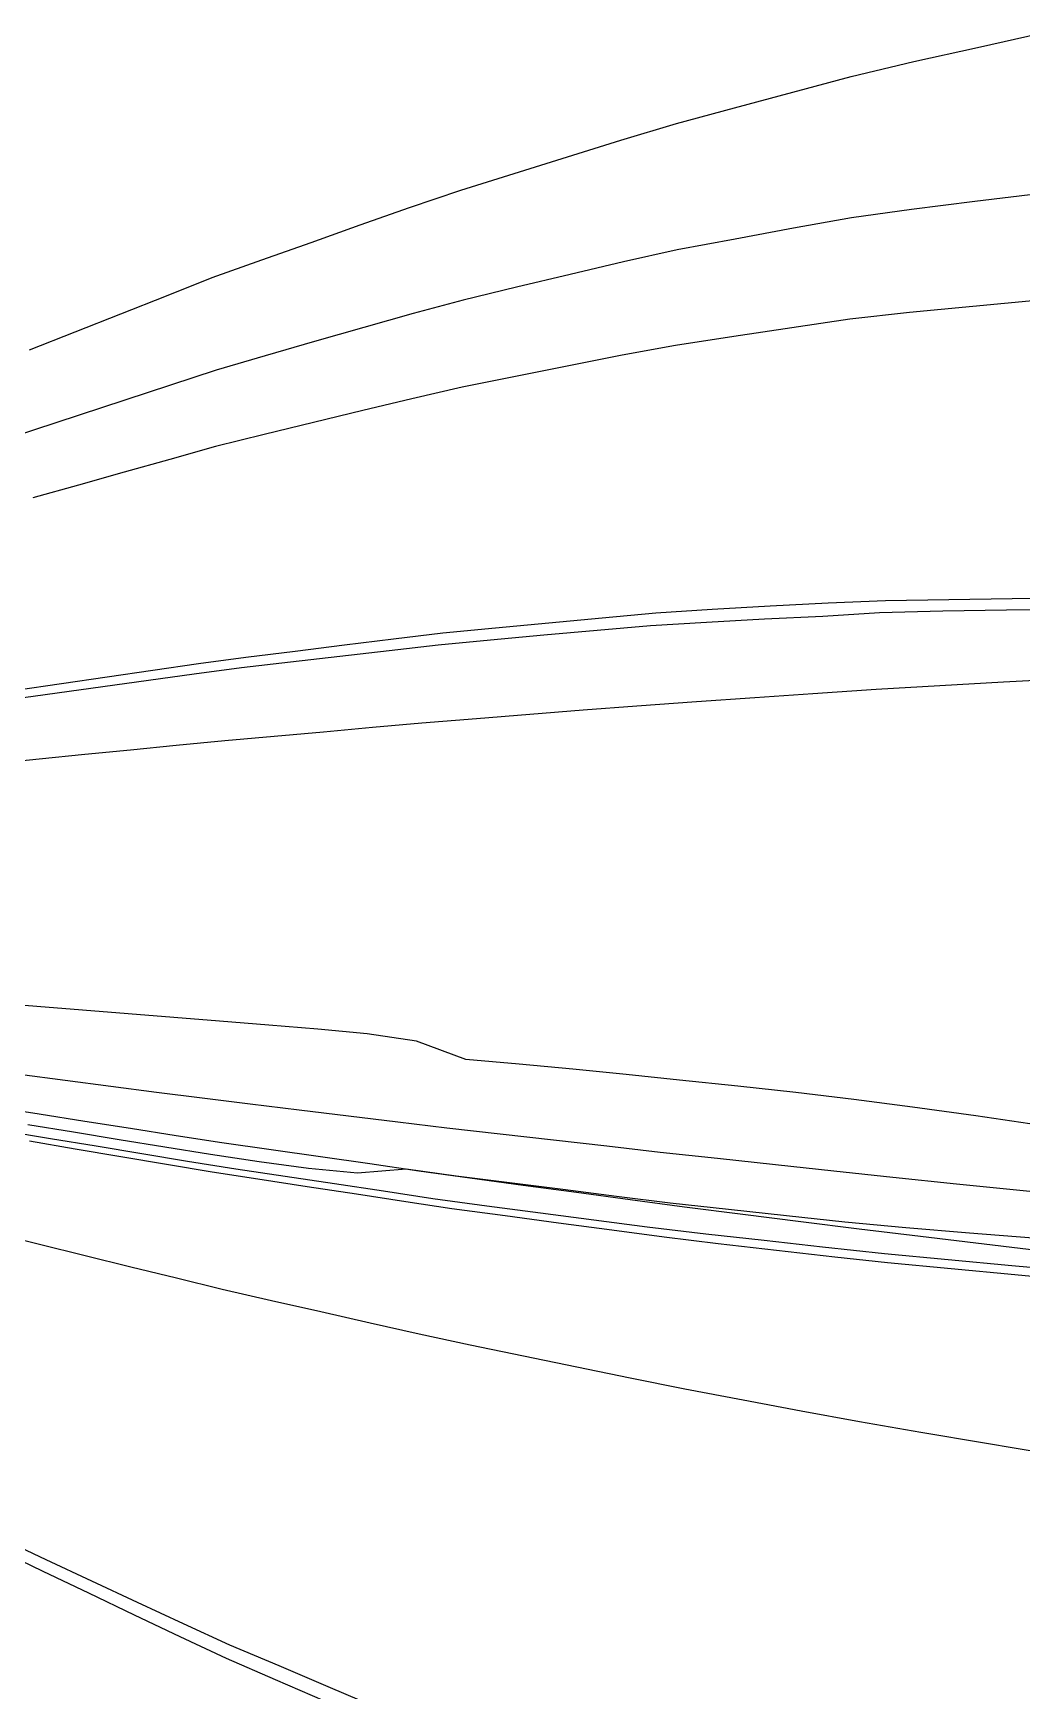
# Model space of a CAD drawing. Header units: metres. Extents: x -15 to 15, y -74.3 to -65.7.
# Drawn here: x -12.993 to -11.25, y -71.392 to -68.469 of the extents above; entities that cross this region are included whole.
import ezdxf

# ---------------------------------------------------------------- set-up
doc = ezdxf.new("R2010")
doc.units = ezdxf.units.M
doc.header["$MEASUREMENT"] = 0
doc.layers.add('Layer 01', color=12, linetype='Continuous', true_color=0xc80000)
doc.layers.add('Layer 02', color=192, linetype='Continuous', true_color=0x7d26cd)

msp = doc.modelspace()

# ---------------------------------------------------------------- linework, layer by layer
at = {"layer": 'Layer 01'}
for points in [[(-12.9993, -69.0272, 3.7487), (-12.9188, -68.9953, 3.8711), (-12.8383, -68.9634, 3.9936), (-12.7578, -68.9316, 4.1161), (-12.6773, -68.8998, 4.2386), (-12.5899, -68.8684, 4.3596), (-12.5031, -68.8376, 4.4779), (-12.4163, -68.8068, 4.5963), (-12.3295, -68.7761, 4.7147), (-12.2392, -68.7453, 4.8339), (-12.1451, -68.7159, 4.9468), (-12.0509, -68.6865, 5.0598), (-11.9567, -68.6572, 5.1728), (-11.859, -68.6278, 5.2864), (-11.7564, -68.6002, 5.3922), (-11.6538, -68.5727, 5.498), (-11.5511, -68.5452, 5.6039), (-11.4404, -68.5188, 5.7053), (-11.3282, -68.4937, 5.8016), (-11.216, -68.4687, 5.898)], [(-13.0627, -69.7564, 3.7637), (-12.9822, -69.7482, 3.8899), (-12.9017, -69.7402, 4.0162), (-12.8212, -69.7322, 4.1425), (-12.7406, -69.7243, 4.2688), (-12.6549, -69.7161, 4.4015), (-12.5681, -69.7082, 4.5234), (-12.4813, -69.7004, 4.6455), (-12.3945, -69.6926, 4.7675), (-12.3076, -69.6849, 4.8896), (-12.2114, -69.6769, 5.016), (-12.1172, -69.6694, 5.1324), (-12.0231, -69.6619, 5.2489), (-11.9289, -69.6545, 5.3654), (-11.8234, -69.6469, 5.4858), (-11.7208, -69.6398, 5.5949), (-11.6182, -69.6328, 5.704), (-11.5068, -69.6254, 5.821), (-11.3947, -69.6189, 5.9202), (-11.2825, -69.6126, 6.0195), (-11.1703, -69.6063, 6.1188)], [(-13.0428, -70.4042, 3.7816), (-12.9623, -70.4175, 3.9075), (-12.8818, -70.4307, 4.0333), (-12.8012, -70.444, 4.1591), (-12.7207, -70.4574, 4.285), (-12.6355, -70.4711, 4.4132), (-12.5487, -70.4841, 4.5348), (-12.4619, -70.4971, 4.6563), (-12.3751, -70.5102, 4.778), (-12.2882, -70.5233, 4.8995), (-12.193, -70.5364, 5.021), (-12.0988, -70.5487, 5.1371), (-12.0047, -70.5611, 5.2531), (-11.9105, -70.5736, 5.3692), (-11.8068, -70.5859, 5.4842), (-11.7042, -70.5969, 5.5929), (-11.6016, -70.6084, 5.7016), (-11.4921, -70.6204, 5.8135), (-11.38, -70.6308, 5.9124), (-11.2678, -70.6413, 6.0114), (-11.1487, -70.6523, 6.1137)], [(-12.9994, -70.422, 3.848), (-12.9189, -70.4356, 3.9739), (-12.8383, -70.4491, 4.0997), (-12.7578, -70.4627, 4.2255), (-12.6773, -70.4764, 4.3512), (-12.5967, -70.4887, 4.466), (-12.5099, -70.502, 4.5876), (-12.4231, -70.5153, 4.7091), (-12.3362, -70.5287, 4.8307), (-12.2551, -70.5408, 4.9429), (-12.1609, -70.5535, 5.0589), (-12.0667, -70.5661, 5.1749), (-11.9725, -70.5788, 5.291), (-11.8807, -70.5911, 5.4042), (-11.7852, -70.6026, 5.5052), (-11.6825, -70.6145, 5.6139), (-11.5799, -70.6263, 5.7226), (-11.4868, -70.6362, 5.8162), (-11.3746, -70.6469, 5.9152), (-11.2624, -70.6576, 6.0141), (-11.1644, -70.6667, 6.1005)]]:
    msp.add_polyline3d(points, dxfattribs=at)
at = {"layer": 'Layer 02'}
for points in [[(-11.2207, -68.752, 5.9565), (-11.3328, -68.7654, 5.8577), (-11.4447, -68.7795, 5.7592), (-11.55, -68.7944, 5.6605), (-11.6526, -68.8128, 5.5526), (-11.7551, -68.8317, 5.4449), (-11.8576, -68.8509, 5.3375), (-11.9522, -68.8718, 5.2261), (-12.0464, -68.894, 5.1115), (-12.1406, -68.9164, 4.997), (-12.2347, -68.9392, 4.8826), (-12.3232, -68.9631, 4.7652), (-12.4101, -68.9878, 4.6454), (-12.4969, -69.0126, 4.5257), (-12.5837, -69.0376, 4.406), (-12.67, -69.0628, 4.2864), (-12.7506, -69.0893, 4.1627), (-12.8311, -69.1157, 4.0389), (-12.9117, -69.1421, 3.9152), (-12.9922, -69.1686, 3.7915), (-13.0727, -69.1952, 3.6678)], [(-11.2247, -68.9402, 5.9947), (-11.3365, -68.9504, 5.8954), (-11.4482, -68.9613, 5.7963), (-11.553, -68.973, 5.6967), (-11.6555, -68.988, 5.5883), (-11.758, -69.0034, 5.4799), (-11.8603, -69.0192, 5.3718), (-11.9546, -69.0365, 5.2596), (-12.0487, -69.0551, 5.1443), (-12.1428, -69.0739, 5.029), (-12.2368, -69.093, 4.9139), (-12.3251, -69.1132, 4.7957), (-12.4119, -69.1342, 4.6752), (-12.4987, -69.1552, 4.5547), (-12.5855, -69.1763, 4.4342), (-12.6716, -69.1977, 4.3138), (-12.7521, -69.2203, 4.1893), (-12.8326, -69.2429, 4.0647), (-12.9131, -69.2654, 3.9402), (-12.9936, -69.288, 3.8157)], [(-11.1612, -69.4646, 6.1201), (-11.2668, -69.4662, 6.0265), (-11.3785, -69.4676, 5.9267), (-11.4901, -69.4698, 5.8272), (-11.5912, -69.4735, 5.7235), (-11.6937, -69.4791, 5.6142), (-11.7961, -69.4851, 5.505), (-11.8955, -69.4916, 5.3966), (-11.9896, -69.5001, 5.2801), (-12.0837, -69.5088, 5.1636), (-12.1777, -69.5178, 5.0472), (-12.2706, -69.5269, 4.9313), (-12.3574, -69.5375, 4.8094), (-12.4441, -69.548, 4.6875), (-12.5309, -69.5587, 4.5657), (-12.6177, -69.5694, 4.4439), (-12.7015, -69.5806, 4.3205), (-12.782, -69.5923, 4.1944), (-12.8625, -69.604, 4.0684), (-12.943, -69.6157, 3.9424), (-13.0235, -69.6275, 3.8164)], [(-11.1649, -69.4857, 6.1184), (-11.277, -69.4862, 6.0188), (-11.3891, -69.4876, 5.9194), (-11.5009, -69.4908, 5.8203), (-11.6011, -69.4971, 5.716), (-11.7036, -69.5022, 5.6066), (-11.8059, -69.5078, 5.4974), (-11.9045, -69.5139, 5.3882), (-11.9986, -69.522, 5.2717), (-12.0926, -69.5302, 5.1552), (-12.1867, -69.5387, 5.0388), (-12.2788, -69.5475, 4.9223), (-12.3656, -69.5575, 4.8003), (-12.4524, -69.5676, 4.6784), (-12.5392, -69.5777, 4.5565), (-12.6259, -69.588, 4.4346), (-12.7091, -69.5988, 4.3108), (-12.7896, -69.61, 4.1847), (-12.8701, -69.6212, 4.0587), (-12.9506, -69.6324, 3.9326), (-13.031, -69.6436, 3.8066)], [(-11.2198, -70.3944, 6.0748), (-11.3313, -70.3777, 5.9766), (-11.4426, -70.3624, 5.8785), (-11.5461, -70.3487, 5.7816), (-11.6485, -70.3365, 5.673), (-11.7509, -70.3252, 5.5643), (-11.8532, -70.3147, 5.4558), (-11.9476, -70.3047, 5.3439), (-12.0418, -70.2955, 5.2276), (-12.1359, -70.2867, 5.1112), (-12.2299, -70.2782, 4.9949), (-12.3172, -70.2458, 4.879), (-12.404, -70.2331, 4.7573), (-12.4908, -70.2248, 4.6353), (-12.5776, -70.2176, 4.5133), (-12.6644, -70.2108, 4.3912), (-12.7448, -70.2042, 4.2653), (-12.8254, -70.1977, 4.1389), (-12.9059, -70.1911, 4.0125), (-12.9865, -70.1847, 3.8862), (-13.067, -70.1783, 3.7598)], [(-11.1421, -70.5205, 6.1343), (-11.2533, -70.5092, 6.0401), (-11.3654, -70.4979, 5.9411), (-11.4775, -70.4865, 5.8421), (-11.5814, -70.4753, 5.7384), (-11.684, -70.4642, 5.6296), (-11.7866, -70.4531, 5.5208), (-11.8874, -70.4422, 5.4125), (-11.9816, -70.4314, 5.2963), (-12.0757, -70.4207, 5.18), (-12.1698, -70.4099, 5.0637), (-12.2638, -70.3993, 4.9477), (-12.3503, -70.3888, 4.8262), (-12.4371, -70.3783, 4.7043), (-12.5239, -70.3677, 4.5825), (-12.6106, -70.3572, 4.4606), (-12.6949, -70.3468, 4.3375), (-12.7755, -70.3364, 4.2113), (-12.856, -70.326, 4.0852), (-12.9365, -70.3155, 3.9591), (-13.017, -70.305, 3.833)], [(-11.2044, -70.6174, 6.0713), (-11.3166, -70.6038, 5.9727), (-11.4288, -70.5906, 5.8741), (-11.5367, -70.5777, 5.7754), (-11.6394, -70.5644, 5.6668), (-11.742, -70.5514, 5.5583), (-11.8446, -70.5386, 5.4498), (-11.9407, -70.5258, 5.3377), (-12.0349, -70.513, 5.2216), (-12.1291, -70.5003, 5.1056), (-12.2233, -70.4878, 4.9896), (-12.3128, -70.4753, 4.871), (-12.3996, -70.4626, 4.7494), (-12.4864, -70.4501, 4.6277), (-12.5733, -70.4376, 4.506), (-12.6601, -70.4253, 4.3844), (-12.7408, -70.4127, 4.259), (-12.8213, -70.4001, 4.1331), (-12.9018, -70.3875, 4.0072), (-12.9824, -70.375, 3.8812), (-13.0629, -70.3626, 3.7553)], [(-11.2301, -70.5935, 6.0514), (-11.3422, -70.5845, 5.9524), (-11.4544, -70.5751, 5.8533), (-11.5621, -70.5649, 5.7497), (-11.6647, -70.5539, 5.641), (-11.7674, -70.5428, 5.5322), (-11.87, -70.5315, 5.4234), (-11.9648, -70.5197, 5.3084), (-12.0589, -70.5077, 5.1923), (-12.1531, -70.4957, 5.0762), (-12.2473, -70.4838, 4.9601), (-12.3351, -70.4715, 4.8398), (-12.4209, -70.479, 4.7169), (-12.5077, -70.4706, 4.5949), (-12.5945, -70.4587, 4.4731), (-12.68, -70.4461, 4.3509), (-12.7605, -70.4329, 4.2251), (-12.8411, -70.4198, 4.0992), (-12.9216, -70.4065, 3.9734), (-13.0021, -70.3934, 3.8475)], [(-11.2039, -70.9736, 6.0248), (-11.316, -70.9549, 5.927), (-11.4281, -70.9361, 5.8292), (-11.5362, -70.9175, 5.7311), (-11.6388, -70.8982, 5.6234), (-11.7415, -70.879, 5.5158), (-11.844, -70.8599, 5.4081), (-11.9402, -70.8405, 5.2969), (-12.0344, -70.821, 5.1818), (-12.1285, -70.8016, 5.0667), (-12.2226, -70.7822, 4.9516), (-12.3122, -70.7627, 4.834), (-12.399, -70.743, 4.7133), (-12.4859, -70.7233, 4.5925), (-12.5727, -70.7037, 4.4718), (-12.6595, -70.6841, 4.3511), (-12.7403, -70.6642, 4.2267), (-12.8208, -70.6443, 4.1018), (-12.9013, -70.6243, 3.9768), (-12.9819, -70.6043, 3.8518), (-13.0624, -70.5844, 3.7269)], [(-12.4786, -71.4098, 4.4394), (-12.5655, -71.3723, 4.323), (-12.6523, -71.3348, 4.2067), (-12.7336, -71.2966, 4.087), (-12.8142, -71.2581, 3.9665), (-12.8947, -71.2196, 3.8459), (-12.9753, -71.1811, 3.7254), (-13.0558, -71.1426, 3.6049)], [(-12.3858, -71.4213, 4.5728), (-12.4727, -71.3844, 4.4562), (-12.5595, -71.3477, 4.3395), (-12.6464, -71.311, 4.2229), (-12.7281, -71.2735, 4.1033), (-12.8087, -71.2358, 3.9825), (-12.8892, -71.198, 3.8618), (-12.9698, -71.1603, 3.741), (-13.0503, -71.1226, 3.6202)]]:
    msp.add_polyline3d(points, dxfattribs=at)

doc.saveas('drawing.dxf')
